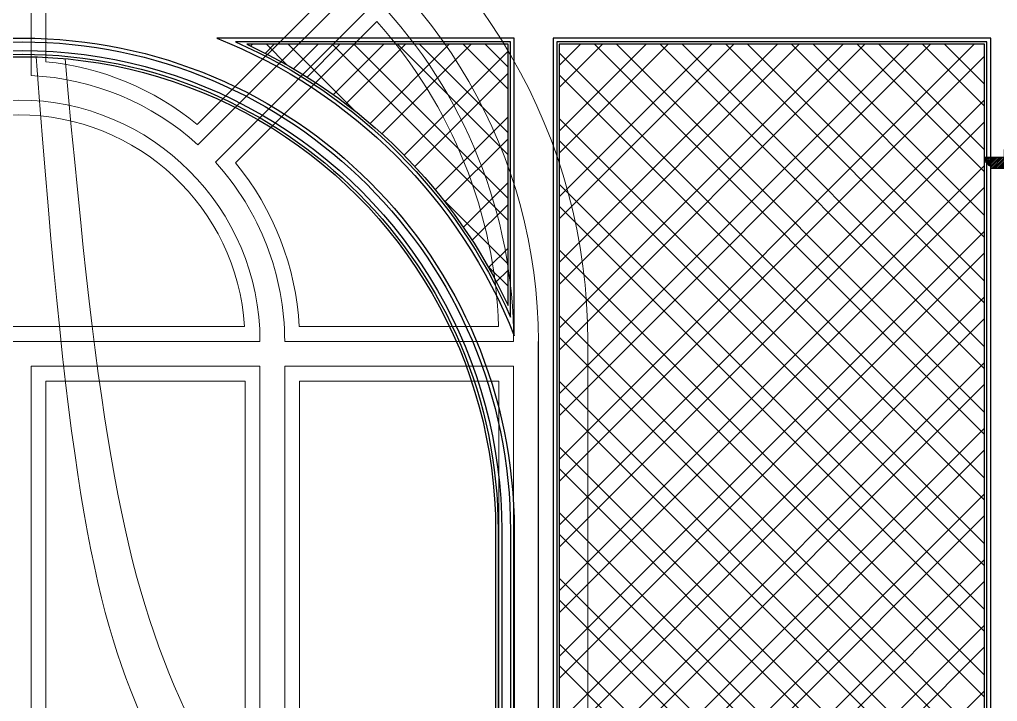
# Model space of a CAD drawing. Header units: inches. Extents: x -20583 to 399182, y -24453 to 525552.
# Drawn here: x 10652 to 12628, y 20535 to 21912 of the extents above; entities that cross this region are included whole.
import ezdxf

# ---------------------------------------------------------------- set-up
doc = ezdxf.new("R2010")
doc.units = ezdxf.units.IN
doc.header["$LTSCALE"] = 1000
doc.header["$MEASUREMENT"] = 0
for name, color, linetype in [('8', 8, 'Continuous'), ('ARCH. DIM', 1, 'Continuous'), ('Layer1', 1, 'Continuous')]:
    doc.layers.add(name, color=color, linetype=linetype)
for name, color, linetype, lineweight in [('A-GLAZ', 134, 'Continuous', 18), ('Fabric', 253, 'Continuous', 0), ('Wood treillis', 111, 'Continuous', 0)]:
    doc.layers.add(name, color=color, linetype=linetype, lineweight=lineweight)
doc.layers.add('Stone-GRG', color=7, linetype='Continuous', lineweight=0, true_color=0xfff2cc)
pattern_1 = [(135, (0, 0), (-66.29126073623884, -66.29126073623883), []), (135, (2.706112671194974e-15, 44.19417375), (-66.29126073623884, -66.29126073623883), [])]
pattern_2 = [(45, (0, 0), (-66.29126073623883, 66.29126073623884), []), (45, (44.19417375, 0), (-66.29126073623883, 66.29126073623884), [])]

# ---------------------------------------------------------------- blocks, each defined once
blk = doc.blocks.new('win-2100')
at = {"layer": 'A-GLAZ', "color": 8, "linetype": 'ByBlock', "lineweight": 0, "ltscale": 0.5, "elevation": 0.0142094016141445}
for points in [[(24.99999995072722, 2999.687451155856), (24.99999995072722, 2536.918289905472, -0.1748347617106542), (361.9808941568772, 2397.336233264592), (689.2081062012876, 2724.563445308595, 0.1859479994210225)], [(54.99999995066901, 2968.439466357464), (54.99999995078542, 2564.828513831366, -0.148901256745093), (360.5031993236917, 2438.284945302585), (645.899240816274, 2723.680986794643, 0.1695819405206243)], [(724.5634452605445, 2689.208106249222), (397.3362332162505, 2361.980894205277, -0.1868473978902309), (537.4999999840802, 1999.999999999302), (999.9999999507272, 1999.999999999534, 0.1924223867530203)], [(723.6809867468837, 2645.89924086415), (438.2849452543014, 2360.503199372033, -0.1602103479317552), (566.7064936825482, 2029.999999999418), (969.5359714340593, 2029.999999999651, 0.176224450156295)], [(-487.5000000822765, 1999.999999999302), (487.4999999839638, 1999.999999999418, 1)], [(-456.5153338886157, 2029.999999999185), (456.5153337900119, 2029.999999999476, 0.9364417103757532)]]:
    blk.add_lwpolyline(points, format="xyb", close=True, dxfattribs=at)
at = {"layer": 'A-GLAZ', "color": 8, "linetype": 'ByBlock', "lineweight": 0, "ltscale": 0.5, "elevation": 0.008525813344111}
blk.add_lwpolyline([(1149.999999950873, 1999.999999932363), (1149.999999950873, -400.0000000573928)], dxfattribs=at)
at = {"layer": 'A-GLAZ', "color": 8, "linetype": 'ByBlock', "lineweight": 0, "ltscale": 0.5, "elevation": 0.0085254717729417}
for points in [[(487.4999999507854, 1950.000000000175), (24.99999995084363, 1949.999999999709), (24.99999995154212, 199.5000000094296), (487.4999999513675, 199.5000000097789)], [(999.9999999510765, 1950.000000000291), (537.4999999510765, 1950), (537.4999999515421, 199.5000000096043), (999.9999999514257, 199.5000000099535)], [(457.4999999507854, 1919.999999999942), (54.99999995078542, 1919.999999999709), (54.99999995154212, 229.5000000093714), (457.4999999513093, 229.5000000097207)], [(969.99999995096, 1920.000000000291), (567.4999999510183, 1919.999999999942), (567.4999999516585, 229.5000000095461), (969.9999999513675, 229.5000000097207)]]:
    blk.add_lwpolyline(points, close=True, dxfattribs=at)
at = {"layer": 'A-GLAZ', "color": 8, "linetype": 'ByBlock', "lineweight": 0, "ltscale": 0.5}
blk.add_arc((-4.915636964142323e-08, 1999.999999999302, 0.008525813344111), 1150.000000000033, 359.9999999966649, 179.9999999966649, dxfattribs=at)
at = {"layer": 'ARCH. DIM', "lineweight": 0}
blk.add_arc((-4.915636964142323e-08, 1999.999999999302, 0.008525813344111), 1050.000000000033, 359.9999999966649, 179.9999999966649, dxfattribs=at)
at = {"layer": 'Layer1', "elevation": 0.002841883502908199}
blk.add_lwpolyline([(-1050.000000049185, 2000.00000006042), (-1050.000000048633, -399.9999999904539), (1049.999999951309, -399.9999999903957), (1049.999999950873, 1999.999999938183)], dxfattribs=at)
blk = doc.blocks.new('MAK-GF10 structrual elev A')
at = {"layer": 'A-GLAZ'}
blk.add_blockref('win-2100', (10650.65437051427, 19262.05420348735, -0.002842648617597803), dxfattribs=at)
blk = doc.blocks.new('curtain elev1')
at = {"layer": 'Fabric', "lineweight": 0}
for points, knots in [([(323533.8853867783, -7402.766137514227, -2.568285750955885e-07), (323599.4490794879, -8278.91511171465, -4.837266927091876e-07), (323669.179312795, -8620.9377820066, -4.943143664e-07), (323926.3294566972, -9075.524792296903, -4.943143664e-07), (324146.6548067781, -9251.760830348394, -4.943143664e-07), (324316.1377543321, -9247.723198255022, -4.720251929e-07), (324462.229453355, -9204.370062758691, 4.414620997375823e-07)], [407.2184744416678, 407.2184744416678, 407.2184744416678, 407.2184744416678, 756.8415233349588, 881.9374408867433, 1071.680382321919, 1265.355330691214, 1265.355330691214, 1265.355330691214, 1265.355330691214]), ([(323592.5877384237, -7406.312773580419, -2.659410018705322e-07), (323660.0824517802, -8168.887478067598, -4.81784768480867e-07), (323725.0449997635, -8542.60443614408, -4.943143664e-07), (323998.3344949118, -9025.722402395073, -4.943143664e-07), (324218.6598449928, -9201.958440446564, -4.943143664e-07), (324388.3317409782, -9197.916306990308, -4.720003437999999e-07), (324462.2294533559, -9177.208756466145, -4.729585732000001e-07), (324462.2294533559, -9177.208756466145, -4.729585732000001e-07), (324462.2294533559, -9177.208756466145, -4.729585732000001e-07), (324462.2294533559, -9177.208756466145, -4.729585732000001e-07)], [365.5152735095221, 365.5152735095221, 365.5152735095221, 365.5152735095221, 756.8415233349588, 881.9374408867433, 1071.680382321919, 1208.200708781948, 1265.782784957043, 1265.782784957043, 1265.786307466203, 1265.786307466203, 1265.786307466203, 1265.786307466203])]:
    blk.add_open_spline(points, degree=3, knots=knots, dxfattribs=at)

msp = doc.modelspace()

# ---------------------------------------------------------------- hatches: boundary and pattern name
at = {"layer": 'Stone-GRG', "lineweight": 0}
h = msp.add_hatch(dxfattribs=at)
h.set_pattern_fill('ANSI31', color=253, scale=20)
h.set_pattern_definition([(45, (-88001.9242840406, -9922.714198564343), (-1.767766952966369, 1.767766952966369), [])])
edge = h.paths.add_edge_path()
edge.add_line((12642.15785786496, 21649.98342559842), (12727.15784876906, 21649.98342559853))
edge.add_line((12727.15784876906, 21649.98342559853), (12727.15755014192, 21623.88375228859))
edge.add_line((12727.15755014192, 21623.88375228859), (12702.15740082741, 21623.88375228859))
edge.add_line((12702.15740082741, 21623.88375228859), (12697.15657359853, 21623.88375228859))
edge.add_arc((12689.65657359899, 21623.88375228824), 7.499999999534339, -90.00000000177869, 2.6681163944886066e-09, ccw=False)
edge.add_line((12689.65657359876, 21616.38375228871), (12689.65657359876, 21611.38375228859))
edge.add_line((12689.65657359876, 21611.38375228859), (12614.65785786496, 21611.38375228859))
edge.add_line((12614.65785786496, 21611.38375228859), (12614.65785786496, 21616.38375228877))
edge.add_arc((12614.65785786474, 21623.88375228855), 7.499999999785359, 179.9999999996943, 270.00000000163976, ccw=False)
edge.add_line((12607.15785786496, 21623.88375228859), (12602.15785786496, 21623.88375228859))
edge.add_line((12602.15785786496, 21623.88375228859), (12602.15809113821, 21633.88375228859))
edge.add_line((12602.15809113821, 21633.88375228859), (12642.15785786496, 21633.88375228859))
edge.add_line((12642.15785786496, 21633.88375228859), (12642.15785786496, 21649.98342559842))
at = {"layer": 'Wood treillis', "lineweight": -2}
h = msp.add_hatch(dxfattribs=at)
h.set_pattern_fill('ANSI32', color=256, scale=250, angle=90)
h.set_pattern_definition(pattern_1)
edge = h.paths.add_edge_path()
edge.add_line((11639.33471770918, 21862.0546314387), (11111.77048983838, 21862.0546314387))
edge.add_line((11639.33471770918, 21334.33673531208), (11639.33471770918, 21862.0546314387))
edge.add_arc((10657.54198916359, 20880.39414910835), 1081.656522836309, 384.8139763348693, 425.1693370516813, ccw=False)
h = msp.add_hatch(dxfattribs=at)
h.set_pattern_fill('ANSI32', color=256, scale=250)
h.set_pattern_definition(pattern_2)
edge = h.paths.add_edge_path()
edge.add_line((11639.33471770918, 21862.0546314387), (11111.77048983838, 21862.0546314387))
edge.add_line((11639.33471770918, 21334.33673531208), (11639.33471770918, 21862.0546314387))
edge.add_arc((10657.54198916359, 20880.39414910835), 1081.656522836309, 384.8139763348693, 425.1693370516813, ccw=False)
h = msp.add_hatch(dxfattribs=at)
h.set_pattern_fill('ANSI32', color=256, scale=250, angle=90)
h.set_pattern_definition(pattern_1)
h.paths.add_polyline_path([(11959.26389383835, 19167.05167341235), (11742.63112134694, 19167.05167341235), (11742.7906659777, 21862.0546314387), (11959.26389383835, 21862.0546314387), (12601.87573787357, 21862.07985891683), (12602.03528250433, 19167.07690089048)])
h = msp.add_hatch(dxfattribs=at)
h.set_pattern_fill('ANSI32', color=256, scale=250)
h.set_pattern_definition(pattern_2)
h.paths.add_polyline_path([(11959.26389383835, 19167.05167341235), (12602.0352839978, 19167.05167341235), (12601.87573936704, 21862.0546314387), (11959.26389383835, 21862.0546314387), (11742.7906659777, 21862.0546314387), (11742.63112134694, 19167.05167341235)])

# ---------------------------------------------------------------- linework, layer by layer
for points, elevation in [([(9663.380015735795, 19042.05213044896), (9663.380015675393, 20880.39414909906, -1), (11651.70396265178, 20880.3941491196), (11651.70396259142, 19042.05213044896)], -1.466518335657696e-07), ([(11651.83472356858, 21874.5546372981), (11050.92007742505, 21874.55459281606, -0.2072856370031059), (11651.83472356858, 21273.43774270406), (11651.83472356858, 21874.5546372981)], -1.706671812003658e-06), ([(9670.879024918155, 19042.05214661922), (9670.88001567516, 20880.39414909931, -1), (11644.20396265201, 20880.39414911952), (11644.20396259165, 19042.05213044896)], -1.466518335657696e-07), ([(9688.382820765572, 19042.05213044896), (9688.38282070517, 20880.39414909988, -1), (11626.701157622, 20880.39414911935), (11626.70115756165, 19042.05213044896)], -1.466518335657696e-07), ([(9695.882820765339, 19042.05213044896), (9695.882820704937, 20880.39414910013, -1), (11619.20115762224, 20880.39414911927), (11619.20115756188, 19042.05213044896)], -1.466518335657696e-07), ([(9700.882820765339, 19042.05213044896), (9700.882820704937, 20880.39414910029, -1.000000000019895), (11614.20115762224, 20880.39414911933), (11614.20115756188, 19042.05213044896)], -1.466518335657696e-07)]:
    msp.add_lwpolyline(points, format="xyb", dxfattribs=dict(at, elevation=elevation))
at = {"layer": 'Wood treillis', "lineweight": -2, "elevation": -1.706671812003658e-06}
for points in [[(11959.26389383835, 19154.55167341235), (12614.5360089337, 19154.55167341235), (12614.37501447318, 21874.5546314387), (11959.26389383835, 21874.5546314387), (11730.29139087156, 21874.5546314387), (11730.13039641104, 19154.55167341235)], [(11959.26389383835, 19162.05167341235), (12607.03557397216, 19162.05167341235), (12606.87544940949, 21867.0546314387), (11959.26389383835, 21867.0546314387), (11737.79095593524, 21867.0546314387), (11737.63083137258, 19162.05167341235)], [(11959.26389383835, 19167.05167341235), (12602.0352839978, 19167.05167341235), (12601.87573936704, 21862.0546314387), (11959.26389383835, 21862.0546314387), (11742.7906659777, 21862.0546314387), (11742.63112134694, 19167.05167341235)]]:
    msp.add_lwpolyline(points, close=True, dxfattribs=at)
for points in [[(11644.33471918372, 21867.05463235806), (11088.46672386936, 21867.05459121055, -0.1890916922953619), (11644.33471918372, 21311.01586589677)], [(11639.33475780613, 21862.05467061035), (11111.77668650823, 21862.05463155845, -0.1779235212285222), (11639.33475780613, 21334.34284942262)]]:
    msp.add_lwpolyline(points, format="xyb", close=True, dxfattribs=at)
at = {"layer": 'Wood treillis', "color": 0, "lineweight": -2, "elevation": -1.706671812003658e-06}
msp.add_lwpolyline([(12642.15785786496, 21649.98342559842), (12727.15784876906, 21649.98342559853), (12727.15755014192, 21623.88375228859), (12702.15740082741, 21623.88375228859), (12702.15740082741, 21623.88375228859), (12697.15657359853, 21623.88375228859, -0.4142135623958266), (12689.65657359876, 21616.38375228871), (12689.65657359876, 21611.38375228859), (12614.65785786496, 21611.38375228859), (12614.65785786496, 21616.38375228877, -0.4142135623830401), (12607.15785786496, 21623.88375228859), (12602.15785786496, 21623.88375228859), (12602.15809113821, 21633.88375228859), (12642.15785786496, 21633.88375228859), (12642.15785786496, 21649.98342559842)], format="xyb", dxfattribs=at)

# ---------------------------------------------------------------- block references
msp.add_blockref('curtain elev1', (-312848.0282957606, 29239.40032952094, -5.881139333033519e-07))
at = {"layer": '8', "color": 2}
msp.add_blockref('MAK-GF10 structrual elev A', (0, 0), dxfattribs=at)

doc.saveas('drawing.dxf')
